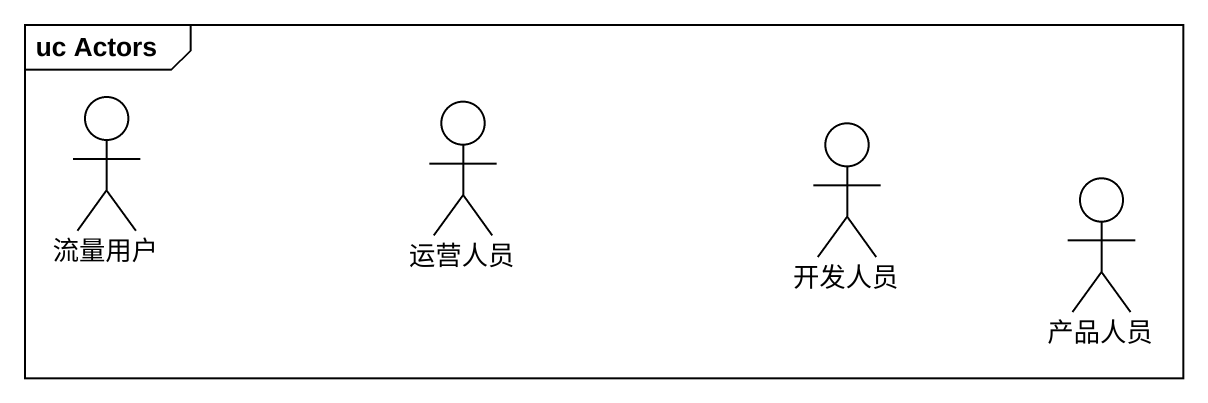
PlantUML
@startuml
mainframe uc Actors
actor 流量用户
actor 运营人员
actor 开发人员
actor 产品人员
@enduml
